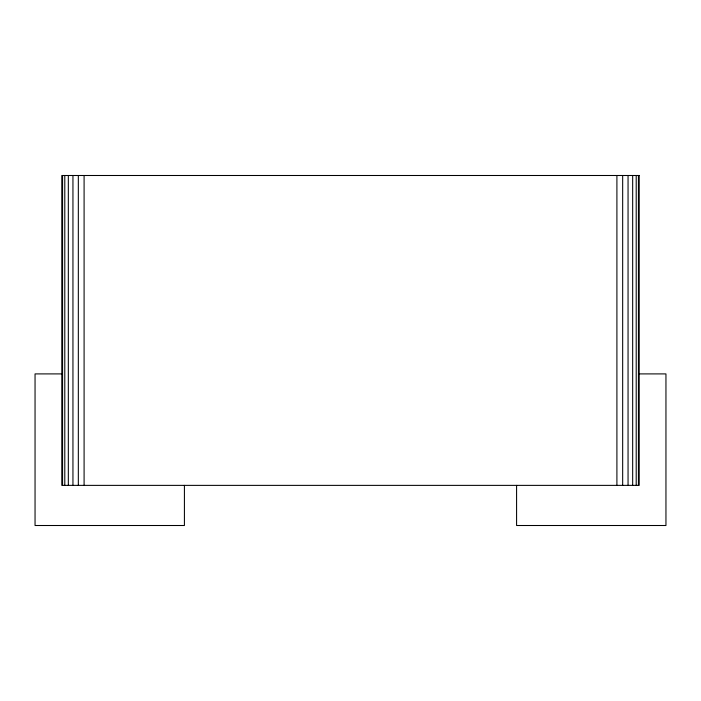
<?xml version="1.0" encoding="UTF-8"?>
<svg xmlns="http://www.w3.org/2000/svg" width="701" height="701" viewBox="0 0 701 701"><rect width="100%" height="100%" fill="white"/><g stroke="black" fill="none" stroke-linecap="round" stroke-linejoin="round"><path stroke-width="1.05" d="M61.802 373.905L35.05 373.905L35.05 525.505L184.416 525.505L184.416 485.372M639.198 373.905L665.95 373.905L665.95 525.505L516.584 525.505L516.584 485.372M638.436 175.495L638.436 485.372M636.21 175.495L636.21 485.372M632.67 175.495L632.67 485.372M628.052 175.495L628.052 485.372M622.672 175.495L622.672 485.372M616.906 175.495L616.906 485.372M84.094 175.495L84.094 485.372M78.328 175.495L78.328 485.372M72.948 175.495L72.948 485.372M68.33 175.495L68.33 485.372M64.79 175.495L64.79 485.372M62.564 175.495L62.564 485.372M639.198 175.495L61.802 175.495L61.802 485.372L639.198 485.372L639.198 175.495"/></g></svg>
